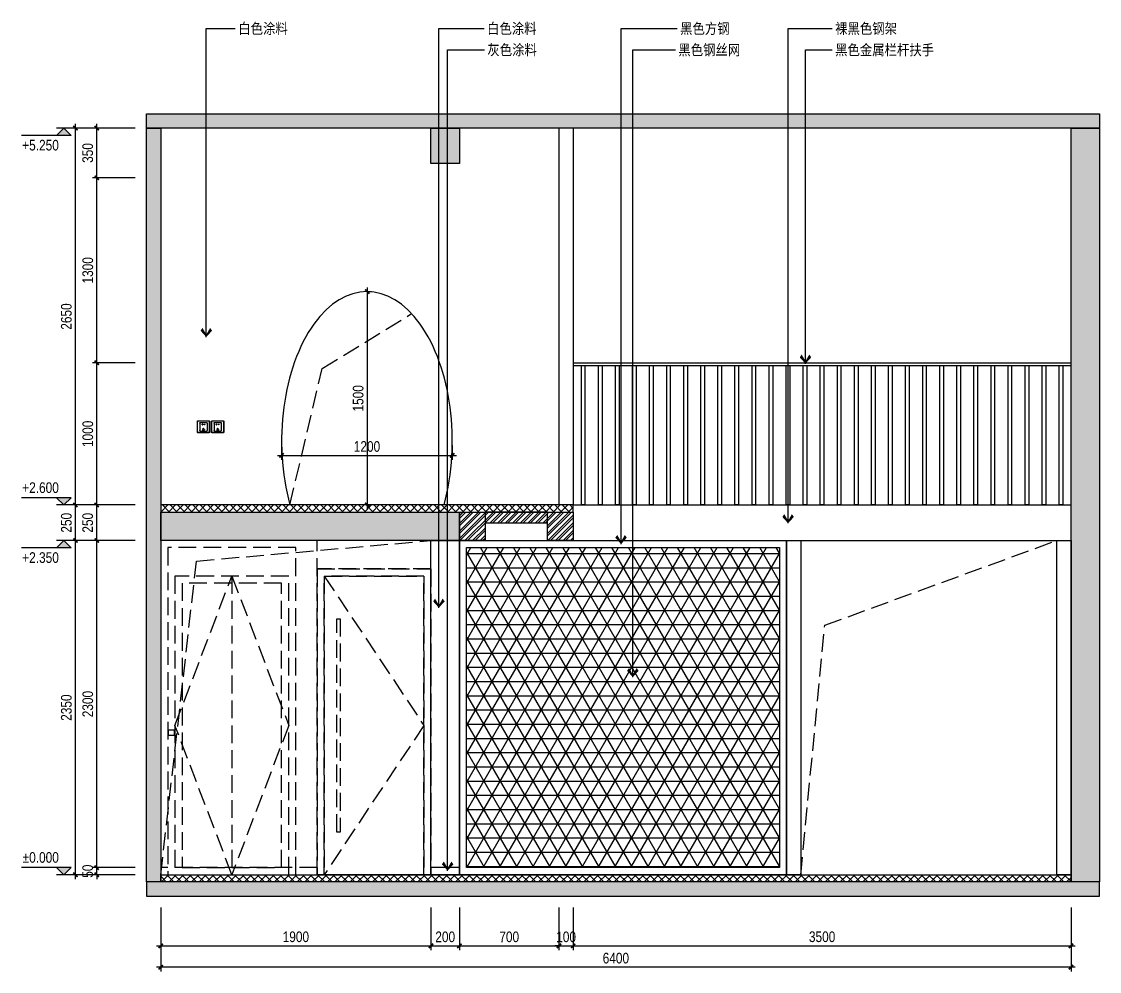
# Model space of a CAD drawing. Extents: x 468514 to 728049, y -74127 to 69080.
# Drawn here: x 524852 to 532430, y 37961 to 44640 of the extents above; entities that cross this region are included whole.
import ezdxf
from ezdxf.enums import TextEntityAlignment as Align

# ---------------------------------------------------------------- set-up
doc = ezdxf.new("R2010")
doc.units = 0
doc.header["$LTSCALE"] = 500
doc.header["$MEASUREMENT"] = 0
doc.linetypes.add('DASH', pattern=[0.35, 0.25, -0.1])
doc.layers.get('Defpoints').update_dxf_attribs({"color": 229})
for name, color, linetype in [('E 立面填充', 250, 'Continuous'), ('E 立面墙体', 245, 'Continuous'), ('E 立面家具、洁具', 153, 'Continuous'), ('E 立面材料分格线', 8, 'Continuous'), ('E 立面材料类别线', 154, 'Continuous'), ('E 立面标注尺寸', 9, 'Continuous'), ('E 立面装饰完成线', 225, 'Continuous')]:
    doc.layers.add(name, color=color, linetype=linetype)
doc.styles.add('PDC DIM', font='PMingLiU-ExtB.ttf', dxfattribs={"width": 0.85})
doc.styles.add('Xref-标准套房C$0$黑体', font='simhei.ttf')
doc.dimstyles.new('PDC-A2', dxfattribs={"dimscale": 0, "dimtxt": 2.5, "dimasz": 1, "dimexe": 1, "dimexo": 1, "dimgap": 0.7, "dimtad": 1, "dimdec": 0, "dimtxsty": 'PDC DIM', "dimblk": 'ARCHTICK', "dimcen": 1, "dimdle": 1, "dimclrd": 8, "dimclre": 8, "dimclrt": 9, "dimadec": 0, "dimazin": 0, "dimtfac": 1, "dimtdec": 0, "dimtix": 1, "dimtmove": 2, "dimatfit": 3, "dimldrblk": 'PDC A2 T R', "dimfxl": 10, "dimfxlon": 1, "dimarcsym": 0})

# ---------------------------------------------------------------- blocks, each defined once
blk = doc.blocks.new('ffffaasd')
at = {"linetype": 'DASH', "lineweight": -2, "ltscale": 20}
for p, q in [((69855.2, 418079.7), (69855.2, 418028.7)), ((69901.2, 418084.7), (69860.2, 418084.7)), ((69906.2, 418079.7), (69906.2, 418028.7)), ((69901.2, 418023.7), (69860.2, 418023.7))]:
    blk.add_line(p, q, dxfattribs=at)
for points in [[(69843.2, 418011.7), (69918.2, 418011.7, 0.414214), (69923.2, 418016.7), (69923.2, 418091.7, 0.414214), (69918.2, 418096.7), (69843.2, 418096.7, 0.414214), (69838.2, 418091.7), (69838.2, 418016.7, 0.414214)], [(69843.2, 418013.7), (69918.2, 418013.7, 0.414214), (69921.2, 418016.7), (69921.2, 418091.7, 0.414214), (69918.2, 418094.7), (69843.2, 418094.7, 0.414214), (69840.2, 418091.7), (69840.2, 418016.7, 0.414214)]]:
    blk.add_lwpolyline(points, format="xyb", close=True, dxfattribs=at)
for points in [[(69873.7, 418066.6), (69875.7, 418066.6), (69875.7, 418071.6), (69873.7, 418071.6)], [(69887.7, 418066.6), (69885.7, 418066.6), (69885.7, 418071.6), (69887.7, 418071.6)]]:
    blk.add_lwpolyline(points, dxfattribs=at)
for points in [[(69879.7, 418037.6), (69881.7, 418037.6), (69881.7, 418043.6), (69879.7, 418043.6)], [(69875.8, 418028.1), (69877.7, 418028.6), (69876.2, 418034.4), (69874.2, 418033.9)], [(69885.6, 418028.1), (69883.7, 418028.6), (69885.2, 418034.4), (69887.2, 418033.9)]]:
    blk.add_lwpolyline(points, close=True, dxfattribs=at)
for centre, radius, start, end in [((69860.2, 418079.7), 5, 90, 180), ((69873.9, 418069.1), 2.51, 93.6471, 266.3529), ((69887.5, 418069.1), 2.51, 273.6471, 86.3529), ((69901.2, 418079.7), 5, 0, 90), ((69860.2, 418028.7), 5, 180, 270), ((69901.2, 418028.7), 5, 270, 0)]:
    blk.add_arc(centre, radius, start, end, dxfattribs=at)
blk = doc.blocks.new('d34')
at = {"linetype": 'ByBlock', "lineweight": -2}
blk.add_blockref('ffffaasd', (0, 0), dxfattribs=at)
blk = doc.blocks.new('_ArchTick')
at = {"color": 0, "linetype": 'ByBlock', "const_width": 0.4}
blk.add_lwpolyline([(-0.5, -0.5), (0.5, 0.5)], dxfattribs=at)
blk = doc.blocks.new('*D1261')
at = {"layer": 'Defpoints', "color": 0, "transparency": 16777216}
for p in [(525830.2, 38441), (527730.2, 38441), (527730.2, 38141)]:
    blk.add_point(p, dxfattribs=at)
at = {"layer": 'E 立面标注尺寸', "color": 8, "lineweight": -2, "transparency": 16777216}
for p, q in [((525830.2, 38411), (525830.2, 38111)), ((527730.2, 38411), (527730.2, 38111)), ((525800.2, 38141), (527760.2, 38141))]:
    blk.add_line(p, q, dxfattribs=at)
at = {"layer": 'E 立面标注尺寸', "color": 8, "lineweight": -2, "transparency": 16777216, "xscale": 29.99999882274668, "yscale": 29.99999882274668, "zscale": 29.99999882274668, "rotation": 180}
blk.add_blockref('_ArchTick', (525830.2, 38141), dxfattribs=at)
at = {"layer": 'E 立面标注尺寸', "color": 8, "lineweight": -2, "transparency": 16777216, "xscale": 29.99999882274668, "yscale": 29.99999882274668, "zscale": 29.99999882274668}
blk.add_blockref('_ArchTick', (527730.2, 38141), dxfattribs=at)
at = {"layer": 'E 立面标注尺寸', "color": 9, "transparency": 16777216, "insert": (526780.2, 38204.2), "char_height": 75, "attachment_point": 5, "style": 'PDC DIM'}
blk.add_mtext('1900', dxfattribs=at)
blk = doc.blocks.new('PDC A2 T R')
at = {"color": 0, "linetype": 'ByBlock'}
blk.add_line((0, 0), (-2, 0), dxfattribs=at)
for points in [[(-2.15, 0.89), (-1.49, 1.35), (-0.6, 0), (0, 0)], [(-2.15, -0.89), (-1.49, -1.35), (-0.6, 0), (0, 0)]]:
    blk.add_solid(points, dxfattribs=at)
blk = doc.blocks.new('*D1262')
at = {"layer": 'Defpoints', "color": 0, "transparency": 16777216}
for p in [(527730.2, 38441), (527930.2, 38441), (527930.2, 38141)]:
    blk.add_point(p, dxfattribs=at)
at = {"layer": 'E 立面标注尺寸', "color": 8, "lineweight": -2, "transparency": 16777216}
for p, q in [((527730.2, 38411), (527730.2, 38111)), ((527930.2, 38411), (527930.2, 38111)), ((527700.2, 38141), (527960.2, 38141))]:
    blk.add_line(p, q, dxfattribs=at)
at = {"layer": 'E 立面标注尺寸', "color": 8, "lineweight": -2, "transparency": 16777216, "xscale": 29.99999882274668, "yscale": 29.99999882274668, "zscale": 29.99999882274668, "rotation": 180}
blk.add_blockref('_ArchTick', (527730.2, 38141), dxfattribs=at)
at = {"layer": 'E 立面标注尺寸', "color": 8, "lineweight": -2, "transparency": 16777216, "xscale": 29.99999882274668, "yscale": 29.99999882274668, "zscale": 29.99999882274668}
blk.add_blockref('_ArchTick', (527930.2, 38141), dxfattribs=at)
at = {"layer": 'E 立面标注尺寸', "color": 9, "transparency": 16777216, "insert": (527830.2, 38203.8), "char_height": 75, "attachment_point": 5, "style": 'PDC DIM'}
blk.add_mtext('200', dxfattribs=at)
blk = doc.blocks.new('*D1263')
at = {"layer": 'Defpoints', "color": 0, "transparency": 16777216}
for p in [(527930.2, 38441), (528630.2, 38441), (528630.2, 38141)]:
    blk.add_point(p, dxfattribs=at)
at = {"layer": 'E 立面标注尺寸', "color": 8, "lineweight": -2, "transparency": 16777216}
for p, q in [((527930.2, 38411), (527930.2, 38111)), ((528630.2, 38411), (528630.2, 38111)), ((527900.2, 38141), (528660.2, 38141))]:
    blk.add_line(p, q, dxfattribs=at)
at = {"layer": 'E 立面标注尺寸', "color": 8, "lineweight": -2, "transparency": 16777216, "xscale": 29.99999882274668, "yscale": 29.99999882274668, "zscale": 29.99999882274668, "rotation": 180}
blk.add_blockref('_ArchTick', (527930.2, 38141), dxfattribs=at)
at = {"layer": 'E 立面标注尺寸', "color": 8, "lineweight": -2, "transparency": 16777216, "xscale": 29.99999882274668, "yscale": 29.99999882274668, "zscale": 29.99999882274668}
blk.add_blockref('_ArchTick', (528630.2, 38141), dxfattribs=at)
at = {"layer": 'E 立面标注尺寸', "color": 9, "transparency": 16777216, "insert": (528280.2, 38203.8), "char_height": 75, "attachment_point": 5, "style": 'PDC DIM'}
blk.add_mtext('700', dxfattribs=at)
blk = doc.blocks.new('*D1264')
at = {"layer": 'Defpoints', "color": 0, "transparency": 16777216}
for p in [(528630.2, 38441), (528730.2, 38441), (528730.2, 38141)]:
    blk.add_point(p, dxfattribs=at)
at = {"layer": 'E 立面标注尺寸', "color": 8, "lineweight": -2, "transparency": 16777216}
for p, q in [((528630.2, 38411), (528630.2, 38111)), ((528730.2, 38411), (528730.2, 38111)), ((528630.2, 38141), (528600.2, 38141)), ((528630.2, 38141), (528730.2, 38141)), ((528730.2, 38141), (528760.2, 38141))]:
    blk.add_line(p, q, dxfattribs=at)
at = {"layer": 'E 立面标注尺寸', "color": 8, "lineweight": -2, "transparency": 16777216, "xscale": 29.99999882274668, "yscale": 29.99999882274668, "zscale": 29.99999882274668}
blk.add_blockref('_ArchTick', (528630.2, 38141), dxfattribs=at)
at = {"layer": 'E 立面标注尺寸', "color": 8, "lineweight": -2, "transparency": 16777216, "xscale": 29.99999882274668, "yscale": 29.99999882274668, "zscale": 29.99999882274668, "rotation": 180}
blk.add_blockref('_ArchTick', (528730.2, 38141), dxfattribs=at)
at = {"layer": 'E 立面标注尺寸', "color": 9, "transparency": 16777216, "insert": (528680.2, 38203.8), "char_height": 75, "attachment_point": 5, "style": 'PDC DIM'}
blk.add_mtext('100', dxfattribs=at)
blk = doc.blocks.new('*D1265')
at = {"layer": 'Defpoints', "color": 0, "transparency": 16777216}
for p in [(528730.2, 38441), (532230.2, 38441), (532230.2, 38141)]:
    blk.add_point(p, dxfattribs=at)
at = {"layer": 'E 立面标注尺寸', "color": 8, "lineweight": -2, "transparency": 16777216}
for p, q in [((528730.2, 38411), (528730.2, 38111)), ((532230.2, 38411), (532230.2, 38111)), ((528700.2, 38141), (532260.2, 38141))]:
    blk.add_line(p, q, dxfattribs=at)
at = {"layer": 'E 立面标注尺寸', "color": 8, "lineweight": -2, "transparency": 16777216, "xscale": 29.99999882274668, "yscale": 29.99999882274668, "zscale": 29.99999882274668, "rotation": 180}
blk.add_blockref('_ArchTick', (528730.2, 38141), dxfattribs=at)
at = {"layer": 'E 立面标注尺寸', "color": 8, "lineweight": -2, "transparency": 16777216, "xscale": 29.99999882274668, "yscale": 29.99999882274668, "zscale": 29.99999882274668}
blk.add_blockref('_ArchTick', (532230.2, 38141), dxfattribs=at)
at = {"layer": 'E 立面标注尺寸', "color": 9, "transparency": 16777216, "insert": (530480.2, 38204.5), "char_height": 75, "attachment_point": 5, "style": 'PDC DIM'}
blk.add_mtext('3500', dxfattribs=at)
blk = doc.blocks.new('*D1266')
at = {"layer": 'Defpoints', "color": 0, "transparency": 16777216}
for p in [(525830.2, 38441), (532230.2, 38441), (525830.2, 37991)]:
    blk.add_point(p, dxfattribs=at)
at = {"layer": 'E 立面标注尺寸', "color": 8, "lineweight": -2, "transparency": 16777216}
for p, q in [((525830.2, 38291), (525830.2, 37961)), ((532230.2, 38291), (532230.2, 37961)), ((532260.2, 37991), (525800.2, 37991))]:
    blk.add_line(p, q, dxfattribs=at)
at = {"layer": 'E 立面标注尺寸', "color": 8, "lineweight": -2, "transparency": 16777216, "xscale": 29.99999882274668, "yscale": 29.99999882274668, "zscale": 29.99999882274668, "rotation": 180}
blk.add_blockref('_ArchTick', (525830.2, 37991), dxfattribs=at)
at = {"layer": 'E 立面标注尺寸', "color": 8, "lineweight": -2, "transparency": 16777216, "xscale": 29.99999882274668, "yscale": 29.99999882274668, "zscale": 29.99999882274668}
blk.add_blockref('_ArchTick', (532230.2, 37991), dxfattribs=at)
at = {"layer": 'E 立面标注尺寸', "color": 9, "transparency": 16777216, "insert": (529030.2, 38054.2), "char_height": 75, "attachment_point": 5, "style": 'PDC DIM'}
blk.add_mtext('6400', dxfattribs=at)
blk = doc.blocks.new('*D1267')
at = {"layer": 'Defpoints', "color": 0, "transparency": 16777216}
for p in [(525380.2, 38691), (525680.2, 38691), (525680.2, 38641)]:
    blk.add_point(p, dxfattribs=at)
at = {"layer": 'E 立面标注尺寸', "color": 8, "lineweight": -2, "transparency": 16777216}
for p, q in [((525650.2, 38691), (525350.2, 38691)), ((525380.2, 38691), (525380.2, 38721)), ((525380.2, 38641), (525380.2, 38691)), ((525650.2, 38641), (525350.2, 38641)), ((525380.2, 38641), (525380.2, 38611))]:
    blk.add_line(p, q, dxfattribs=at)
at = {"layer": 'E 立面标注尺寸', "color": 8, "lineweight": -2, "transparency": 16777216, "xscale": 29.99999882274668, "yscale": 29.99999882274668, "zscale": 29.99999882274668}
for p, rotation in [((525380.2, 38691), 270), ((525380.2, 38641), 90)]:
    blk.add_blockref('_ArchTick', p, dxfattribs=dict(at, rotation=rotation))
at = {"layer": 'E 立面标注尺寸', "color": 9, "transparency": 16777216, "insert": (525316.7, 38666), "char_height": 75, "attachment_point": 5, "rotation": 90, "style": 'PDC DIM'}
blk.add_mtext('50', dxfattribs=at)
blk = doc.blocks.new('*D1268')
at = {"layer": 'Defpoints', "color": 0}
for p in [(525380.2, 40991), (525680.2, 40991), (525680.2, 38691)]:
    blk.add_point(p, dxfattribs=at)
at = {"layer": 'E 立面标注尺寸', "color": 8, "lineweight": -2}
for p, q in [((525380.2, 38661), (525380.2, 41021)), ((525650.2, 40991), (525350.2, 40991)), ((525650.2, 38691), (525350.2, 38691))]:
    blk.add_line(p, q, dxfattribs=at)
at = {"layer": 'E 立面标注尺寸', "color": 8, "lineweight": -2, "xscale": 29.99999882274668, "yscale": 29.99999882274668, "zscale": 29.99999882274668}
for p, rotation in [((525380.2, 40991), 90), ((525380.2, 38691), 270)]:
    blk.add_blockref('_ArchTick', p, dxfattribs=dict(at, rotation=rotation))
at = {"layer": 'E 立面标注尺寸', "color": 9, "insert": (525317.4, 39841), "char_height": 75, "attachment_point": 5, "rotation": 90, "style": 'PDC DIM'}
blk.add_mtext('2300', dxfattribs=at)
blk = doc.blocks.new('*D1269')
at = {"layer": 'Defpoints', "color": 0}
for p in [(525380.2, 41241), (525680.2, 41241), (525680.2, 40991)]:
    blk.add_point(p, dxfattribs=at)
at = {"layer": 'E 立面标注尺寸', "color": 8, "lineweight": -2}
for p, q in [((525650.2, 41241), (525350.2, 41241)), ((525380.2, 40961), (525380.2, 41271)), ((525650.2, 40991), (525350.2, 40991))]:
    blk.add_line(p, q, dxfattribs=at)
at = {"layer": 'E 立面标注尺寸', "color": 8, "lineweight": -2, "xscale": 29.99999882274668, "yscale": 29.99999882274668, "zscale": 29.99999882274668}
for p, rotation in [((525380.2, 41241), 90), ((525380.2, 40991), 270)]:
    blk.add_blockref('_ArchTick', p, dxfattribs=dict(at, rotation=rotation))
at = {"layer": 'E 立面标注尺寸', "color": 9, "insert": (525316.7, 41116), "char_height": 75, "attachment_point": 5, "rotation": 90, "style": 'PDC DIM'}
blk.add_mtext('250', dxfattribs=at)
blk = doc.blocks.new('*D1270')
at = {"layer": 'Defpoints', "color": 0}
for p in [(525380.2, 42241), (525680.2, 42241), (525680.2, 41241)]:
    blk.add_point(p, dxfattribs=at)
at = {"layer": 'E 立面标注尺寸', "color": 8, "lineweight": -2}
for p, q in [((525650.2, 42241), (525350.2, 42241)), ((525380.2, 41211), (525380.2, 42271)), ((525650.2, 41241), (525350.2, 41241))]:
    blk.add_line(p, q, dxfattribs=at)
at = {"layer": 'E 立面标注尺寸', "color": 8, "lineweight": -2, "xscale": 29.99999882274668, "yscale": 29.99999882274668, "zscale": 29.99999882274668}
for p, rotation in [((525380.2, 42241), 90), ((525380.2, 41241), 270)]:
    blk.add_blockref('_ArchTick', p, dxfattribs=dict(at, rotation=rotation))
at = {"layer": 'E 立面标注尺寸', "color": 9, "insert": (525317.4, 41741), "char_height": 75, "attachment_point": 5, "rotation": 90, "style": 'PDC DIM'}
blk.add_mtext('1000', dxfattribs=at)
blk = doc.blocks.new('*D1271')
at = {"layer": 'Defpoints', "color": 0}
for p in [(525380.2, 43541), (525680.2, 43541), (525680.2, 42241)]:
    blk.add_point(p, dxfattribs=at)
at = {"layer": 'E 立面标注尺寸', "color": 8, "lineweight": -2}
for p, q in [((525650.2, 43541), (525350.2, 43541)), ((525380.2, 42211), (525380.2, 43571)), ((525650.2, 42241), (525350.2, 42241))]:
    blk.add_line(p, q, dxfattribs=at)
at = {"layer": 'E 立面标注尺寸', "color": 8, "lineweight": -2, "xscale": 29.99999882274668, "yscale": 29.99999882274668, "zscale": 29.99999882274668}
for p, rotation in [((525380.2, 43541), 90), ((525380.2, 42241), 270)]:
    blk.add_blockref('_ArchTick', p, dxfattribs=dict(at, rotation=rotation))
at = {"layer": 'E 立面标注尺寸', "color": 9, "insert": (525317.4, 42891), "char_height": 75, "attachment_point": 5, "rotation": 90, "style": 'PDC DIM'}
blk.add_mtext('1300', dxfattribs=at)
blk = doc.blocks.new('*D1272')
at = {"layer": 'Defpoints', "color": 0, "transparency": 16777216}
for p in [(525380.2, 43891), (525680.2, 43891), (525680.2, 43541)]:
    blk.add_point(p, dxfattribs=at)
at = {"layer": 'E 立面标注尺寸', "color": 8, "lineweight": -2, "transparency": 16777216}
for p, q in [((525650.2, 43891), (525350.2, 43891)), ((525380.2, 43511), (525380.2, 43921)), ((525650.2, 43541), (525350.2, 43541))]:
    blk.add_line(p, q, dxfattribs=at)
at = {"layer": 'E 立面标注尺寸', "color": 8, "lineweight": -2, "transparency": 16777216, "xscale": 29.99999882274668, "yscale": 29.99999882274668, "zscale": 29.99999882274668}
for p, rotation in [((525380.2, 43891), 90), ((525380.2, 43541), 270)]:
    blk.add_blockref('_ArchTick', p, dxfattribs=dict(at, rotation=rotation))
at = {"layer": 'E 立面标注尺寸', "color": 9, "transparency": 16777216, "insert": (525316.7, 43716), "char_height": 75, "attachment_point": 5, "rotation": 90, "style": 'PDC DIM'}
blk.add_mtext('350', dxfattribs=at)
blk = doc.blocks.new('*D1273')
at = {"layer": 'Defpoints', "color": 0}
for p in [(525230.2, 40991), (525680.2, 40991), (525680.2, 38641)]:
    blk.add_point(p, dxfattribs=at)
at = {"layer": 'E 立面标注尺寸', "color": 8, "lineweight": -2}
for p, q in [((525230.2, 38611), (525230.2, 41021)), ((525530.2, 40991), (525200.2, 40991)), ((525530.2, 38641), (525200.2, 38641))]:
    blk.add_line(p, q, dxfattribs=at)
at = {"layer": 'E 立面标注尺寸', "color": 8, "lineweight": -2, "xscale": 29.99999882274668, "yscale": 29.99999882274668, "zscale": 29.99999882274668}
for p, rotation in [((525230.2, 40991), 90), ((525230.2, 38641), 270)]:
    blk.add_blockref('_ArchTick', p, dxfattribs=dict(at, rotation=rotation))
at = {"layer": 'E 立面标注尺寸', "color": 9, "insert": (525166.7, 39816), "char_height": 75, "attachment_point": 5, "rotation": 90, "style": 'PDC DIM'}
blk.add_mtext('2350', dxfattribs=at)
blk = doc.blocks.new('*D1274')
at = {"layer": 'Defpoints', "color": 0}
for p in [(525230.2, 41241), (525680.2, 41241), (525680.2, 40991)]:
    blk.add_point(p, dxfattribs=at)
at = {"layer": 'E 立面标注尺寸', "color": 8, "lineweight": -2}
for p, q in [((525530.2, 41241), (525200.2, 41241)), ((525230.2, 40961), (525230.2, 41271)), ((525530.2, 40991), (525200.2, 40991))]:
    blk.add_line(p, q, dxfattribs=at)
at = {"layer": 'E 立面标注尺寸', "color": 8, "lineweight": -2, "xscale": 29.99999882274668, "yscale": 29.99999882274668, "zscale": 29.99999882274668}
for p, rotation in [((525230.2, 41241), 90), ((525230.2, 40991), 270)]:
    blk.add_blockref('_ArchTick', p, dxfattribs=dict(at, rotation=rotation))
at = {"layer": 'E 立面标注尺寸', "color": 9, "insert": (525166.7, 41116), "char_height": 75, "attachment_point": 5, "rotation": 90, "style": 'PDC DIM'}
blk.add_mtext('250', dxfattribs=at)
blk = doc.blocks.new('*D1275')
at = {"layer": 'Defpoints', "color": 0}
for p in [(525230.2, 43891), (525680.2, 43891), (525680.2, 41241)]:
    blk.add_point(p, dxfattribs=at)
at = {"layer": 'E 立面标注尺寸', "color": 8, "lineweight": -2}
for p, q in [((525530.2, 43891), (525200.2, 43891)), ((525230.2, 41211), (525230.2, 43921)), ((525530.2, 41241), (525200.2, 41241))]:
    blk.add_line(p, q, dxfattribs=at)
at = {"layer": 'E 立面标注尺寸', "color": 8, "lineweight": -2, "xscale": 29.99999882274668, "yscale": 29.99999882274668, "zscale": 29.99999882274668}
for p, rotation in [((525230.2, 43891), 90), ((525230.2, 41241), 270)]:
    blk.add_blockref('_ArchTick', p, dxfattribs=dict(at, rotation=rotation))
at = {"layer": 'E 立面标注尺寸', "color": 9, "insert": (525166.7, 42566), "char_height": 75, "attachment_point": 5, "rotation": 90, "style": 'PDC DIM'}
blk.add_mtext('2650', dxfattribs=at)
blk = doc.blocks.new('A$C37DB5113')
blk.add_hatch(color=256).paths.add_polyline_path([(150, 75), (75, 0), (0, 75)])
for p, q in [((0, 75), (510, 75)), ((0, 75), (75, 0)), ((150, 75), (75, 0)), ((0, 0), (150, 0))]:
    blk.add_line(p, q)
blk.add_lwpolyline([(150, 75), (75, 0), (0, 75), (150, 75)])
at = {"style": 'Xref-标准套房C$0$黑体', "width": 0.8}
blk.add_attdef('%%P0.000', text='', height=105, dxfattribs=at).set_placement((510, 75), align=Align.BOTTOM_RIGHT)
blk = doc.blocks.new('*D2199')
at = {"layer": 'Defpoints', "color": 0}
for p in [(527280.2, 42741), (527280.2, 41241), (527281.9, 41241)]:
    blk.add_point(p, dxfattribs=at)
at = {"layer": 'E 立面标注尺寸', "color": 8, "lineweight": -2}
for p, q in [((527281.9, 42771), (527281.9, 41211)), ((527281.9, 42741), (527311.9, 42741)), ((527281.9, 41241), (527311.9, 41241))]:
    blk.add_line(p, q, dxfattribs=at)
at = {"layer": 'E 立面标注尺寸', "color": 8, "lineweight": -2, "xscale": 29.99999882274668, "yscale": 29.99999882274668, "zscale": 29.99999882274668}
for p, rotation in [((527281.9, 42741), 90), ((527281.9, 41241), 270)]:
    blk.add_blockref('_ArchTick', p, dxfattribs=dict(at, rotation=rotation))
at = {"layer": 'E 立面标注尺寸', "color": 9, "insert": (527218.4, 41991), "char_height": 75, "attachment_point": 5, "rotation": 90, "style": 'PDC DIM'}
blk.add_mtext('1500', dxfattribs=at)
blk = doc.blocks.new('*D2200')
at = {"layer": 'Defpoints', "color": 0}
for p in [(526680.2, 41691), (527880.2, 41691), (527880.2, 41589.1)]:
    blk.add_point(p, dxfattribs=at)
at = {"layer": 'E 立面标注尺寸', "color": 8, "lineweight": -2}
for p, q in [((526680.2, 41661), (526680.2, 41559.1)), ((527880.2, 41661), (527880.2, 41559.1)), ((526650.2, 41589.1), (527910.2, 41589.1))]:
    blk.add_line(p, q, dxfattribs=at)
at = {"layer": 'E 立面标注尺寸', "color": 8, "lineweight": -2, "xscale": 29.99999882274668, "yscale": 29.99999882274668, "zscale": 29.99999882274668, "rotation": 180}
blk.add_blockref('_ArchTick', (526680.2, 41589.1), dxfattribs=at)
at = {"layer": 'E 立面标注尺寸', "color": 8, "lineweight": -2, "xscale": 29.99999882274668, "yscale": 29.99999882274668, "zscale": 29.99999882274668}
blk.add_blockref('_ArchTick', (527880.2, 41589.1), dxfattribs=at)
at = {"layer": 'E 立面标注尺寸', "color": 9, "insert": (527280.2, 41651.8), "char_height": 75, "attachment_point": 5, "style": 'PDC DIM'}
blk.add_mtext('1200', dxfattribs=at)

msp = doc.modelspace()

# ---------------------------------------------------------------- hatches: boundary and pattern name
at = {"layer": 'E 立面填充'}
h = msp.add_hatch(color=256, dxfattribs=at)
h.dxf.hatch_style = 1
h.paths.add_polyline_path([(532430.2, 43891), (525730.2, 43891), (525730.2, 43991), (532430.2, 43991)])
h = msp.add_hatch(dxfattribs=at)
h.set_pattern_fill('钢筋混凝土', color=256, scale=10, pattern_type=2)
h.set_pattern_definition([(45, (32466.406, 0), (-35.355339, 35.355339), []), (50, (32466.406, 0), (71.726018, -6.2752135), [7.5, -82.5]), (355, (32466.406, 0), (-13.875133, 75.219213), [6, -66]), (100.4514, (32472.38, -0.52), (57.850938, 68.943954), [6.374019, -70.114211]), (46.1842, (32466.41, 20), (106.724105, -16.551901), [11.25, -123.75]), (96.6356, (32475.3, 18.62), (93.46627, 97.411787), [9.56103, -105.1713]), (351.1842, (32466.41, 20), (93.466195, 97.41186), [9, -99]), (21, (32476.406, 15), (59.690705, -40.261889), [7.5, -82.5]), (326, (32476.406, 15), (24.331533, 72.515005), [6, -66]), (71.4514, (32481.38, 11.645), (84.022263, 32.25305), [6.374019, -70.114211]), (37.5, (32466.406, 0), (1.2159855, 33.2893854), [0.5, -65.2, 0.5, -67, 0.5, -66.25]), (7.5, (32466.406, 0), (26.3069537, 39.4411712), [0.5, -38.2, 0.5, -63.7, 0.5, -25.25]), (327.5, (32444.106, 0), (53.3822436, -2.2554872), [0.5, -25, 0.5, -78, 0.5, -103.5]), (317.5, (32434.106, 0), (58.318617, 10.0104982), [0.5, -32.5, 0.5, -51.8, 0.5, -73.5])])
h.paths.add_polyline_path([(525730.2, 43891), (525830.2, 43891), (525830.2, 38591), (525730.2, 38591)])
h = msp.add_hatch(dxfattribs=at)
h.set_pattern_fill('钢筋混凝土', color=256, scale=10, pattern_type=2)
h.set_pattern_definition([(45, (31266.406, 0), (-35.355339, 35.355339), []), (50, (31266.406, 0), (71.726018, -6.2752135), [7.5, -82.5]), (355, (31266.406, 0), (-13.875133, 75.219213), [6, -66]), (100.4514, (31272.38, -0.52), (57.850938, 68.943954), [6.374019, -70.114211]), (46.1842, (31266.41, 20), (106.724105, -16.551901), [11.25, -123.75]), (96.6356, (31275.3, 18.62), (93.46627, 97.411787), [9.561029, -105.1713]), (351.1842, (31266.41, 20), (93.466195, 97.41186), [9, -99]), (21, (31276.406, 15), (59.690705, -40.261889), [7.5, -82.5]), (326, (31276.406, 15), (24.331533, 72.515005), [6, -66]), (71.4514, (31281.38, 11.645), (84.022263, 32.25305), [6.374019, -70.114211]), (37.5, (31266.406, 0), (1.2159855, 33.2893854), [0.5, -65.2, 0.5, -67, 0.5, -66.25]), (7.5, (31266.406, 0), (26.3069537, 39.4411712), [0.5, -38.2, 0.5, -63.7, 0.5, -25.25]), (327.5, (31244.106, 0), (53.3822436, -2.2554872), [0.5, -25, 0.5, -78, 0.5, -103.5]), (317.5, (31234.106, 0), (58.318617, 10.0104982), [0.5, -32.5, 0.5, -51.8, 0.5, -73.5])])
h.paths.add_polyline_path([(532430.2, 38591), (532230.2, 38591), (532230.2, 43891), (532430.2, 43891)])
h = msp.add_hatch(dxfattribs=at)
h.set_pattern_fill('ANSI37', color=256, scale=300)
h.set_pattern_definition([(45, (25866.406, -250), (-26.5165043, 26.5165043), []), (135, (25866.406, -250), (-26.5165043, -26.5165043), [])])
h.paths.add_polyline_path([(525830.2, 41191), (528730.2, 41191), (528730.2, 41241), (525830.2, 41241)])
h = msp.add_hatch(dxfattribs=at)
h.set_pattern_fill('钢筋混凝土', color=256, scale=10, pattern_type=2)
h.set_pattern_definition([(45, (16354.5, -200), (-35.355339, 35.355339), []), (50, (16354.5, -200), (71.726018, -6.2752135), [7.5, -82.5]), (355, (16354.5, -200), (-13.875133, 75.219213), [6, -66]), (100.4514, (16360.48, -200.52), (57.850938, 68.943954), [6.374019, -70.114211]), (46.1842, (16354.5, -180), (106.724105, -16.551901), [11.25, -123.75]), (96.6356, (16363.39, -181.38), (93.46627, 97.411787), [9.561029, -105.1713]), (351.1842, (16354.5, -180), (93.466195, 97.41186), [9, -99]), (21, (16364.5, -185), (59.690705, -40.261889), [7.5, -82.5]), (326, (16364.5, -185), (24.331533, 72.515005), [6, -66]), (71.4514, (16369.474, -188.355), (84.022263, 32.25305), [6.374019, -70.114211]), (37.5, (16354.5, -200), (1.2159855, 33.2893854), [0.5, -65.2, 0.5, -67, 0.5, -66.25]), (7.5, (16354.5, -200), (26.3069537, 39.4411712), [0.5, -38.2, 0.5, -63.7, 0.5, -25.25]), (327.5, (16332.2, -200), (53.3822436, -2.2554872), [0.5, -25, 0.5, -78, 0.5, -103.5]), (317.5, (16322.2, -200), (58.318617, 10.0104982), [0.5, -32.5, 0.5, -51.8, 0.5, -73.5])])
h.paths.add_polyline_path([(527930.2, 40991), (525830.2, 40991), (525830.2, 41191), (527930.2, 41191)])
h = msp.add_hatch(dxfattribs=at)
h.set_pattern_fill('ANSI32', color=256, scale=100)
h.set_pattern_definition([(45, (-14863.405, 35966), (-26.5165043, 26.5165043), []), (45, (-14845.727, 35966), (-26.5165043, 26.5165043), [])])
h.paths.add_polyline_path([(527930.2, 41191), (528110.2, 41191), (528110.2, 40991), (527930.2, 40991)])
h.paths.add_polyline_path([(528110.2, 41116), (528550.2, 41116), (528550.2, 41191), (528110.2, 41191)])
h.paths.add_polyline_path([(528550.2, 41191), (528730.2, 41191), (528730.2, 40991), (528550.2, 40991)])
h = msp.add_hatch(dxfattribs=at)
h.set_pattern_fill('NET3', color=256, scale=800)
h.paths.add_polyline_path([(527980.2, 40941), (530180.2, 40941), (530180.2, 38691), (527980.2, 38691)])
h = msp.add_hatch(color=256, dxfattribs=at)
h.dxf.hatch_style = 1
h.paths.add_polyline_path([(525730.2, 38491), (532430.2, 38491), (532430.2, 38591), (525730.2, 38591)])
h = msp.add_hatch(dxfattribs=at)
h.set_pattern_fill('ANSI37', color=256, scale=300)
h.set_pattern_definition([(45, (31266.406, 0), (-26.5165043, 26.5165043), []), (135, (31266.406, 0), (-26.5165043, -26.5165043), [])])
h.paths.add_polyline_path([(532230.2, 38591), (525830.2, 38591), (525830.2, 38641), (532230.2, 38641)])
at = {"layer": 'E 立面家具、洁具'}
h = msp.add_hatch(color=250, dxfattribs=at)
h.dxf.hatch_style = 1
h.paths.add_polyline_path([(527730.2, 43891), (527930.2, 43891), (527930.2, 43641), (527730.2, 43641)])

# ---------------------------------------------------------------- linework, layer by layer
at = {"layer": 'E 立面墙体'}
for points in [[(532430.2, 43891), (525730.2, 43891), (525730.2, 43991), (532430.2, 43991)], [(525730.2, 43891), (525830.2, 43891), (525830.2, 38591), (525730.2, 38591)], [(527730.2, 43891), (527930.2, 43891), (527930.2, 43641), (527730.2, 43641)], [(532430.2, 38591), (532230.2, 38591), (532230.2, 43891), (532430.2, 43891)], [(527930.2, 40991), (525830.2, 40991), (525830.2, 41191), (527930.2, 41191)], [(527930.2, 41191), (528110.2, 41191), (528110.2, 40991), (527930.2, 40991)], [(528110.2, 41116), (528550.2, 41116), (528550.2, 41191), (528110.2, 41191)], [(528550.2, 41191), (528730.2, 41191), (528730.2, 40991), (528550.2, 40991)], [(525730.2, 38491), (532430.2, 38491), (532430.2, 38591), (525730.2, 38591)]]:
    msp.add_lwpolyline(points, close=True, dxfattribs=at)
at = {"layer": 'E 立面家具、洁具'}
msp.add_line((527930.2, 38691), (527730.2, 38691), dxfattribs=at)
at = {"layer": 'E 立面材料分格线'}
msp.add_line((528730.2, 41241), (532230.2, 41241), dxfattribs=at)
at = {"layer": 'E 立面材料分格线', "linetype": 'DASH'}
for p, q in [((526930.2, 38641), (526930.2, 40991)), ((526330.2, 40741), (526330.2, 38641)), ((526930.2, 38691), (525830.2, 38691))]:
    msp.add_line(p, q, dxfattribs=at)
for points in [[(526738, 41241), (526966.1, 42201.1), (527593.6, 42586.3)], [(525830.2, 38641), (526082, 40847), (527730.2, 40991)], [(530330.2, 38641), (530499.1, 40395.6), (532130.2, 40991)], [(527730.2, 38641), (527730.2, 40791), (526930.2, 40791), (526930.2, 38641)], [(526330.2, 40741), (526730.2, 39691), (526330.2, 38641), (525930.2, 39691), (526330.2, 40741)], [(527680.2, 38641), (527680.2, 40741), (526980.2, 40741), (526980.2, 38641)], [(526980.2, 40741), (527680.2, 39691), (526980.2, 38641)]]:
    msp.add_lwpolyline(points, dxfattribs=at)
for points in [[(525880.2, 38641), (526780.2, 38641), (526780.2, 40941), (525880.2, 40941)], [(526930.2, 40791), (527730.2, 40791), (527730.2, 38641), (526930.2, 38641)], [(525930.2, 38641), (526730.2, 38641), (526730.2, 40741), (525930.2, 40741)], [(526980.2, 40741), (527680.2, 40741), (527680.2, 38641), (526980.2, 38641)], [(525980.2, 38691), (526680.2, 38691), (526680.2, 40691), (525980.2, 40691)], [(527067.7, 40441), (527092.7, 40441), (527092.7, 38941), (527067.7, 38941)], [(525885.2, 39661), (525925.2, 39661), (525925.2, 39621), (525885.2, 39621)]]:
    msp.add_lwpolyline(points, close=True, dxfattribs=at)
at = {"layer": 'E 立面材料类别线'}
for p, q in [((528630.2, 43891), (528630.2, 41241)), ((528730.2, 43891), (528730.2, 41241)), ((528730.2, 42241), (532230.2, 42241)), ((528730.2, 42221), (532230.2, 42221)), ((528730.2, 41241), (532230.2, 41241)), ((528110.2, 40991), (528550.2, 40991)), ((528730.2, 40991), (532230.2, 40991))]:
    msp.add_line(p, q, dxfattribs=at)
for points in [[(528787.7, 42221), (528812.7, 42221), (528812.7, 41241), (528787.7, 41241)], [(528907.7, 42221), (528932.7, 42221), (528932.7, 41241), (528907.7, 41241)], [(529027.7, 42221), (529052.7, 42221), (529052.7, 41241), (529027.7, 41241)], [(529147.7, 42221), (529172.7, 42221), (529172.7, 41241), (529147.7, 41241)], [(529267.7, 42221), (529292.7, 42221), (529292.7, 41241), (529267.7, 41241)], [(529387.7, 42221), (529412.7, 42221), (529412.7, 41241), (529387.7, 41241)], [(529507.7, 42221), (529532.7, 42221), (529532.7, 41241), (529507.7, 41241)], [(529627.7, 42221), (529652.7, 42221), (529652.7, 41241), (529627.7, 41241)], [(529747.7, 42221), (529772.7, 42221), (529772.7, 41241), (529747.7, 41241)], [(529867.7, 42221), (529892.7, 42221), (529892.7, 41241), (529867.7, 41241)], [(529987.7, 42221), (530012.7, 42221), (530012.7, 41241), (529987.7, 41241)], [(530107.7, 42221), (530132.7, 42221), (530132.7, 41241), (530107.7, 41241)], [(530227.7, 42221), (530252.7, 42221), (530252.7, 41241), (530227.7, 41241)], [(530347.7, 42221), (530372.7, 42221), (530372.7, 41241), (530347.7, 41241)], [(530467.7, 42221), (530492.7, 42221), (530492.7, 41241), (530467.7, 41241)], [(530587.7, 42221), (530612.7, 42221), (530612.7, 41241), (530587.7, 41241)], [(530707.7, 42221), (530732.7, 42221), (530732.7, 41241), (530707.7, 41241)], [(530827.7, 42221), (530852.7, 42221), (530852.7, 41241), (530827.7, 41241)], [(530947.7, 42221), (530972.7, 42221), (530972.7, 41241), (530947.7, 41241)], [(531067.7, 42221), (531092.7, 42221), (531092.7, 41241), (531067.7, 41241)], [(531187.7, 42221), (531212.7, 42221), (531212.7, 41241), (531187.7, 41241)], [(531307.7, 42221), (531332.7, 42221), (531332.7, 41241), (531307.7, 41241)], [(531427.7, 42221), (531452.7, 42221), (531452.7, 41241), (531427.7, 41241)], [(531547.7, 42221), (531572.7, 42221), (531572.7, 41241), (531547.7, 41241)], [(531667.7, 42221), (531692.7, 42221), (531692.7, 41241), (531667.7, 41241)], [(531787.7, 42221), (531812.7, 42221), (531812.7, 41241), (531787.7, 41241)], [(531907.7, 42221), (531932.7, 42221), (531932.7, 41241), (531907.7, 41241)], [(532027.7, 42221), (532052.7, 42221), (532052.7, 41241), (532027.7, 41241)], [(532147.7, 42221), (532172.7, 42221), (532172.7, 41241), (532147.7, 41241)], [(527730.2, 40991), (527930.2, 40991), (527930.2, 38641), (527730.2, 38641)], [(527930.2, 40991), (530230.2, 40991), (530230.2, 38641), (527930.2, 38641)], [(527980.2, 40941), (530180.2, 40941), (530180.2, 38691), (527980.2, 38691)], [(530230.2, 40991), (530330.2, 40991), (530330.2, 38641), (530230.2, 38641)], [(532130.2, 40991), (532230.2, 40991), (532230.2, 38641), (532130.2, 38641)]]:
    msp.add_lwpolyline(points, close=True, dxfattribs=at)
msp.add_ellipse((527280.2, 41691), major_axis=(0, 1050), ratio=0.571429, start_param=4.269478, end_param=8.296893, dxfattribs=at)
at = {"layer": 'E 立面装饰完成线'}
for points in [[(525830.2, 41191), (528730.2, 41191), (528730.2, 41241), (525830.2, 41241)], [(532230.2, 38591), (525830.2, 38591), (525830.2, 38641), (532230.2, 38641)]]:
    msp.add_lwpolyline(points, close=True, dxfattribs=at)

# ---------------------------------------------------------------- block references
at = {"layer": 'E 立面家具、洁具', "linetype": 'DASH', "ltscale": 20, "xscale": -1}
for p in [(596010.9, -376263.2), (596110.9, -376263.2)]:
    msp.add_blockref('d34', p, dxfattribs=at)
at = {"layer": 'E 立面标注尺寸'}
ref = msp.add_blockref('A$C37DB5113', (525200.2, 43891), dxfattribs=dict(at, xscale=0.6836043956309368, yscale=0.6836043956309368, zscale=0.6836043956309368, rotation=180))
ref.add_attrib('%%P0.000', '+5.250', dxfattribs={"layer": '0', "height": 75, "rotation": 0, "style": 'PDC DIM', "width": 0.85}).set_placement((525113.7, 43711.1), align=Align.BOTTOM_RIGHT)
ref = msp.add_blockref('A$C37DB5113', (525200.2, 41241), dxfattribs=dict(at, xscale=-0.6836043956309368, yscale=0.6836043956354843, zscale=0.6836043956331337))
ref.add_attrib('%%P0.000', '+2.600', dxfattribs={"layer": '0', "height": 75, "rotation": 360, "style": 'PDC DIM', "width": 0.85}).set_placement((525113.7, 41302.8), align=Align.BOTTOM_RIGHT)
ref = msp.add_blockref('A$C37DB5113', (525200.2, 40991), dxfattribs=dict(at, xscale=0.6836043956309368, yscale=0.6836043956309368, zscale=0.6836043956309368, rotation=180))
ref.add_attrib('%%P0.000', '+2.350', dxfattribs={"layer": '0', "height": 75, "rotation": 0, "style": 'PDC DIM', "width": 0.85}).set_placement((525113.7, 40811.1), align=Align.BOTTOM_RIGHT)
ref = msp.add_blockref('A$C37DB5113', (525200.2, 38641), dxfattribs=dict(at, xscale=-0.6836043956309368, yscale=0.6836043956354843, zscale=0.6836043956331337))
ref.add_attrib('%%P0.000', '%%p0.000', dxfattribs={"layer": '0', "height": 75, "rotation": 360, "style": 'PDC DIM', "width": 0.85}).set_placement((525113.7, 38702.8), align=Align.BOTTOM_RIGHT)

# ---------------------------------------------------------------- texts
at = {"layer": 'E 立面标注尺寸', "color": 9, "char_height": 75, "attachment_point": 1, "style": 'PDC DIM'}
for s, insert in [('白色涂料', (526375.3, 44628.5)), ('白色涂料', (528124.9, 44628.5)), ('{\\fPMingLiU|b0|i0|c134|p18;黑色方钢}', (529481.9, 44628.5)), ('{\\fPMingLiU|b0|i0|c136|p18;裸黑色钢架}', (530571.9, 44628.5)), ('{\\fPMingLiU|b0|i0|c136|p18;灰色涂料}', (528126.5, 44478.5)), ('{\\fPMingLiU|b0|i0|c136|p18;黑色钢丝网}', (529469.5, 44478.5)), ('黑色金属栏杆扶手', (530571.8, 44478.5))]:
    msp.add_mtext(s, dxfattribs=dict(at, insert=insert))

# ---------------------------------------------------------------- dimensions: what is measured, and where the dimension line sits
at = {"layer": 'E 立面标注尺寸'}
for base, p1, p2, picture, middle in [((525230.2, 43891), (525680.2, 41241), (525680.2, 43891), '*D1275', (525166.7, 42566)), ((525380.2, 43891), (525680.2, 43541), (525680.2, 43891), '*D1272', (525316.7, 43716)), ((525380.2, 43541), (525680.2, 42241), (525680.2, 43541), '*D1271', (525317.4, 42891)), ((527281.9, 41241), (527280.2, 42741), (527280.2, 41241), '*D2199', (527218.4, 41991)), ((525380.2, 42241), (525680.2, 41241), (525680.2, 42241), '*D1270', (525317.4, 41741)), ((525230.2, 41241), (525680.2, 40991), (525680.2, 41241), '*D1274', (525166.7, 41116)), ((525380.2, 41241), (525680.2, 40991), (525680.2, 41241), '*D1269', (525316.7, 41116)), ((525230.2, 40991), (525680.2, 38641), (525680.2, 40991), '*D1273', (525166.7, 39816)), ((525380.2, 40991), (525680.2, 38691), (525680.2, 40991), '*D1268', (525317.4, 39841)), ((525380.2, 38691), (525680.2, 38641), (525680.2, 38691), '*D1267', (525316.7, 38666))]:
    dim = msp.add_linear_dim(base=base, p1=p1, p2=p2, angle=90, dimstyle='PDC-A2', override={"dimscale": 29.999999}, dxfattribs=at)
    dim.commit()
    dim.dimension.update_dxf_attribs({"geometry": picture, "text_midpoint": middle})
for base, p1, p2, picture, middle in [((527880.2, 41589.1), (526680.2, 41691), (527880.2, 41691), '*D2200', (527280.2, 41651.8)), ((527730.2, 38141), (525830.2, 38441), (527730.2, 38441), '*D1261', (526780.2, 38204.2)), ((525830.2, 37991), (532230.2, 38441), (525830.2, 38441), '*D1266', (529030.2, 38054.2)), ((527930.2, 38141), (527730.2, 38441), (527930.2, 38441), '*D1262', (527830.2, 38203.8)), ((528630.2, 38141), (527930.2, 38441), (528630.2, 38441), '*D1263', (528280.2, 38203.8)), ((528730.2, 38141), (528630.2, 38441), (528730.2, 38441), '*D1264', (528680.2, 38203.8)), ((532230.2, 38141), (528730.2, 38441), (532230.2, 38441), '*D1265', (530480.2, 38204.5))]:
    dim = msp.add_linear_dim(base=base, p1=p1, p2=p2, dimstyle='PDC-A2', override={"dimscale": 29.999999}, dxfattribs=at)
    dim.commit()
    dim.dimension.update_dxf_attribs({"geometry": picture, "text_midpoint": middle})

# ---------------------------------------------------------------- leaders
at = {"layer": 'E 立面标注尺寸', "annotation_type": 0, "has_hookline": 1, "hookline_direction": 0}
for points, text_width in [([(526150.4, 42421.5), (526150.4, 44591), (526354.3, 44591)], 344.7), ([(527785.8, 40518.4), (527785.8, 44591), (528103.9, 44591)], 344.7), ([(529066.6, 40965.9), (529066.6, 44591), (529460.9, 44591)], 352.6), ([(530241.1, 41112.2), (530241.1, 44591), (530550.9, 44591)], 447.3), ([(527847.3, 38669.6), (527847.3, 44441), (528105.5, 44441)], 357.2), ([(529149.4, 40030.4), (529149.4, 44441), (529448.5, 44441)], 440.9), ([(530363.3, 42234.3), (530363.3, 44441), (530550.8, 44441)], 719.4)]:
    msp.add_leader(points, dimstyle='PDC-A2', override={"dimscale": 29.999999, "dimtad": 0}, dxfattribs=dict(at, text_width=text_width))

doc.saveas('drawing.dxf')
